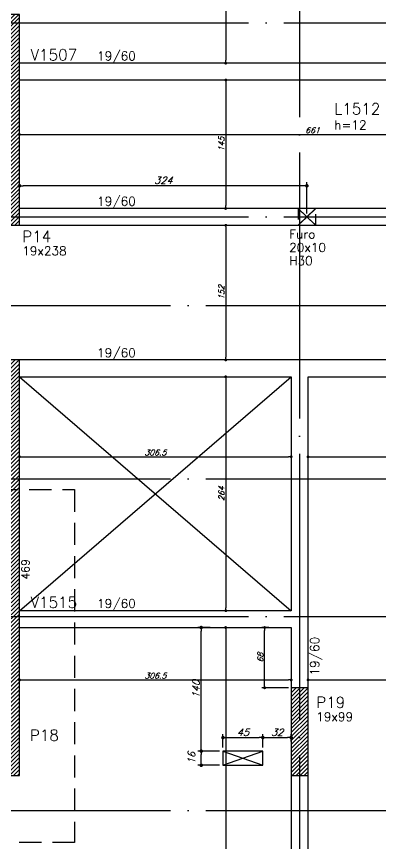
# Model space of a CAD drawing. Header units: millimetres. Extents: x -2368 to 4502, y -1988 to 2217.
# Drawn here: x 612 to 1022, y -52 to 881 of the extents above; entities that cross this region are included whole.
import ezdxf
from ezdxf.enums import TextEntityAlignment as Align

# ---------------------------------------------------------------- set-up
doc = ezdxf.new("R2010")
doc.units = ezdxf.units.MM
doc.header["$LTSCALE"] = 50
for name, pattern in [('DASHED', [0.75, 0.5, -0.25]), ('EIXO', [6.8, 6, -0.4, 0, -0.4]), ('HIDDEN', [0.375, 0.25, -0.125])]:
    doc.linetypes.add(name, pattern=pattern)
for name, color, linetype in [('F-AUX-RED', 1, 'Continuous'), ('F-COTAS', 106, 'Continuous'), ('F-COTAS-FUROS', 50, 'Continuous'), ('F-COTAS-FUROS VIGA', 50, 'Continuous'), ('F-EIXO', 12, 'EIXO'), ('F-FURO-PAREDE', 2, 'HIDDEN'), ('F-FURO-PAREDE-TEXTOS', 2, 'Continuous'), ('F-LAJES-DIM', 2, 'Continuous'), ('F-LAJES-NOME', 4, 'Continuous'), ('F-PILARES-DIM', 172, 'Continuous'), ('F-PILARES-HACH', 174, 'Continuous'), ('F-PILARES-NOME', 170, 'Continuous'), ('F-PILARES-S', 170, 'Continuous'), ('F-TEXTO', 6, 'Continuous'), ('F-VIGAS', 3, 'Continuous'), ('F-VIGAS-DIM', 2, 'Continuous'), ('F-VIGAS-NOME', 4, 'Continuous'), ('F-VÃO', 1, 'Continuous')]:
    doc.layers.add(name, color=color, linetype=linetype)
doc.styles.add('CP-TEXT-INCL', font='romans.shx', dxfattribs={"oblique": 20})
doc.styles.add('MCP', font='romans.shx')
doc.styles.add('ROMANS', font='romans.shx')
doc.dimstyles.new('CP-COTAS-50', dxfattribs={"dimscale": 0.64, "dimtxt": 10, "dimasz": 5, "dimexe": 5, "dimexo": 5, "dimgap": 2.5, "dimtad": 1, "dimdec": 1, "dimdsep": 46, "dimtxsty": 'CP-TEXT-INCL', "dimblk1": 'DOT', "dimblk2": 'DOT', "dimsah": 1, "dimcen": 9, "dimclrd": 256, "dimclre": 256, "dimclrt": 256, "dimadec": 0, "dimazin": 0, "dimtfac": 1, "dimtdec": 1, "dimtmove": 2, "dimatfit": 3, "dimldrblk": 'DOT', "dimfxl": 0, "dimtolj": 1, "dimarcsym": 0})
doc.dimstyles.new('CP-COTAS-50-FUROS', dxfattribs={"dimscale": 0.8, "dimtxt": 10, "dimasz": 5, "dimexe": 5, "dimexo": 5, "dimgap": 2.5, "dimtad": 1, "dimdec": 0, "dimdsep": 46, "dimtxsty": 'CP-TEXT-INCL', "dimblk1": 'DOT', "dimblk2": 'DOT', "dimsah": 1, "dimcen": 9, "dimclrd": 256, "dimclre": 256, "dimclrt": 256, "dimadec": 0, "dimazin": 0, "dimtfac": 1, "dimtdec": 0, "dimtmove": 2, "dimatfit": 3, "dimldrblk": 'DOT', "dimfxl": 0, "dimtolj": 1, "dimarcsym": 0})

# ---------------------------------------------------------------- blocks, each defined once
blk = doc.blocks.new('*U13')
at = {"layer": 'F-EIXO'}
blk.add_line((0, 0), (4857.5, 0), dxfattribs=at)
at = {"layer": 'F-TEXTO', "style": 'ROMANS'}
blk.add_attdef('EIXO', text='', height=17.5, dxfattribs=at).set_placement((-28.21, 0), align=Align.MIDDLE_CENTER)
blk = doc.blocks.new('*U14')
at = {"layer": 'F-EIXO'}
blk.add_line((0, 0), (4945.5, 0), dxfattribs=at)
at = {"layer": 'F-TEXTO', "style": 'ROMANS'}
blk.add_attdef('EIXO', text='', height=17.5, dxfattribs=at).set_placement((-28.21, 0), align=Align.MIDDLE_CENTER)
blk = doc.blocks.new('*U172')
at = {"layer": 'F-EIXO'}
blk.add_line((0, 0), (0, -2778.75), dxfattribs=at)
at = {"layer": 'F-TEXTO', "style": 'ROMANS'}
blk.add_attdef('EIXO', text='', height=17.5, rotation=360, dxfattribs=at).set_placement((0, 28.21), align=Align.MIDDLE_CENTER)
blk = doc.blocks.new('_DOT')
at = {"color": 0, "linetype": 'ByBlock'}
blk.add_line((-0.5, 0), (-1, 0), dxfattribs=at)
at = {"color": 0, "linetype": 'ByBlock', "const_width": 0.5}
blk.add_lwpolyline([(-0.25, 0, 1), (0.25, 0, 1)], format="xyb", close=True, dxfattribs=at)
blk = doc.blocks.new('*D85')
at = {"layer": 'DEFPOINTS', "color": 0, "transparency": 16777216}
for p in [(615, 132.32), (921.5, 132.32), (921.5, 132.32)]:
    blk.add_point(p, dxfattribs=at)
at = {"layer": 'F-COTAS', "lineweight": -2, "transparency": 16777216}
blk.add_line((618.2, 132.32), (918.3, 132.32), dxfattribs=at)
at = {"layer": 'F-COTAS', "lineweight": -2, "transparency": 16777216, "xscale": 3.2, "yscale": 3.2, "zscale": 3.2, "rotation": 180}
blk.add_blockref('_DOT', (615, 132.32), dxfattribs=at)
at = {"layer": 'F-COTAS', "lineweight": -2, "transparency": 16777216, "xscale": 3.2, "yscale": 3.2, "zscale": 3.2}
blk.add_blockref('_DOT', (921.5, 132.32), dxfattribs=at)
at = {"layer": 'F-COTAS', "transparency": 16777216, "insert": (768.25, 137.12), "char_height": 6.4, "attachment_point": 5, "style": 'CP-TEXT-INCL'}
blk.add_mtext('\\A1;306.5', dxfattribs=at)
blk = doc.blocks.new('*D86')
at = {"layer": 'DEFPOINTS', "color": 0, "transparency": 16777216}
for p in [(940.5, 132.32), (1276, 132.32), (1276, 132.32)]:
    blk.add_point(p, dxfattribs=at)
at = {"layer": 'F-COTAS', "lineweight": -2, "transparency": 16777216}
blk.add_line((943.7, 132.32), (1272.8, 132.32), dxfattribs=at)
at = {"layer": 'F-COTAS', "lineweight": -2, "transparency": 16777216, "xscale": 3.2, "yscale": 3.2, "zscale": 3.2, "rotation": 180}
blk.add_blockref('_DOT', (940.5, 132.32), dxfattribs=at)
at = {"layer": 'F-COTAS', "lineweight": -2, "transparency": 16777216, "xscale": 3.2, "yscale": 3.2, "zscale": 3.2}
blk.add_blockref('_DOT', (1276, 132.32), dxfattribs=at)
at = {"layer": 'F-COTAS', "transparency": 16777216, "insert": (1108.25, 137.12), "char_height": 6.4, "attachment_point": 5, "style": 'CP-TEXT-INCL'}
blk.add_mtext('\\A1;335.5', dxfattribs=at)
blk = doc.blocks.new('*D97')
at = {"layer": 'DEFPOINTS', "color": 0, "transparency": 16777216}
for p in [(615, 384.19), (921.5, 384.19), (921.5, 384.19)]:
    blk.add_point(p, dxfattribs=at)
at = {"layer": 'F-COTAS', "lineweight": -2, "transparency": 16777216}
blk.add_line((618.2, 384.19), (918.3, 384.19), dxfattribs=at)
at = {"layer": 'F-COTAS', "lineweight": -2, "transparency": 16777216, "xscale": 3.2, "yscale": 3.2, "zscale": 3.2, "rotation": 180}
blk.add_blockref('_DOT', (615, 384.19), dxfattribs=at)
at = {"layer": 'F-COTAS', "lineweight": -2, "transparency": 16777216, "xscale": 3.2, "yscale": 3.2, "zscale": 3.2}
blk.add_blockref('_DOT', (921.5, 384.19), dxfattribs=at)
at = {"layer": 'F-COTAS', "transparency": 16777216, "insert": (768.25, 388.99), "char_height": 6.4, "attachment_point": 5, "style": 'CP-TEXT-INCL'}
blk.add_mtext('\\A1;306.5', dxfattribs=at)
blk = doc.blocks.new('*D98')
at = {"layer": 'DEFPOINTS', "color": 0, "transparency": 16777216}
for p in [(940.5, 384.19), (1276, 384.19), (1276, 384.19)]:
    blk.add_point(p, dxfattribs=at)
at = {"layer": 'F-COTAS', "lineweight": -2, "transparency": 16777216}
blk.add_line((943.7, 384.19), (1272.8, 384.19), dxfattribs=at)
at = {"layer": 'F-COTAS', "lineweight": -2, "transparency": 16777216, "xscale": 3.2, "yscale": 3.2, "zscale": 3.2, "rotation": 180}
blk.add_blockref('_DOT', (940.5, 384.19), dxfattribs=at)
at = {"layer": 'F-COTAS', "lineweight": -2, "transparency": 16777216, "xscale": 3.2, "yscale": 3.2, "zscale": 3.2}
blk.add_blockref('_DOT', (1276, 384.19), dxfattribs=at)
at = {"layer": 'F-COTAS', "transparency": 16777216, "insert": (1108.25, 388.99), "char_height": 6.4, "attachment_point": 5, "style": 'CP-TEXT-INCL'}
blk.add_mtext('\\A1;335.5', dxfattribs=at)
blk = doc.blocks.new('*D107')
at = {"layer": 'DEFPOINTS', "color": 0, "transparency": 16777216}
for p in [(615, 747.99), (1276, 747.99), (1276, 747.99)]:
    blk.add_point(p, dxfattribs=at)
at = {"layer": 'F-COTAS', "lineweight": -2, "transparency": 16777216}
blk.add_line((618.2, 747.99), (1272.8, 747.99), dxfattribs=at)
at = {"layer": 'F-COTAS', "lineweight": -2, "transparency": 16777216, "xscale": 3.2, "yscale": 3.2, "zscale": 3.2, "rotation": 180}
blk.add_blockref('_DOT', (615, 747.99), dxfattribs=at)
at = {"layer": 'F-COTAS', "lineweight": -2, "transparency": 16777216, "xscale": 3.2, "yscale": 3.2, "zscale": 3.2}
blk.add_blockref('_DOT', (1276, 747.99), dxfattribs=at)
at = {"layer": 'F-COTAS', "transparency": 16777216, "insert": (945.5, 752.79), "char_height": 6.4, "attachment_point": 5, "style": 'CP-TEXT-INCL'}
blk.add_mtext('\\A1;661', dxfattribs=at)
blk = doc.blocks.new('*D54')
at = {"layer": 'DEFPOINTS', "color": 0, "transparency": 16777216}
for p in [(847.65, 1334), (847.65, 828.5), (847.65, 828.5)]:
    blk.add_point(p, dxfattribs=at)
at = {"layer": 'F-COTAS', "lineweight": -2, "transparency": 16777216}
blk.add_line((847.65, 1330.8), (847.65, 831.7), dxfattribs=at)
at = {"layer": 'F-COTAS', "lineweight": -2, "transparency": 16777216, "xscale": 3.2, "yscale": 3.2, "zscale": 3.2}
for p, rotation in [((847.65, 1334), 90), ((847.65, 828.5), 270)]:
    blk.add_blockref('_DOT', p, dxfattribs=dict(at, rotation=rotation))
at = {"layer": 'F-COTAS', "transparency": 16777216, "insert": (842.85, 1081.25), "char_height": 6.4, "attachment_point": 5, "rotation": 90, "style": 'CP-TEXT-INCL'}
blk.add_mtext('\\A1;505.5', dxfattribs=at)
blk = doc.blocks.new('*D55')
at = {"layer": 'DEFPOINTS', "color": 0, "transparency": 16777216}
for p in [(847.65, 809.5), (847.65, 664.5), (847.65, 664.5)]:
    blk.add_point(p, dxfattribs=at)
at = {"layer": 'F-COTAS', "lineweight": -2, "transparency": 16777216}
blk.add_line((847.65, 806.3), (847.65, 667.7), dxfattribs=at)
at = {"layer": 'F-COTAS', "lineweight": -2, "transparency": 16777216, "xscale": 3.2, "yscale": 3.2, "zscale": 3.2}
for p, rotation in [((847.65, 809.5), 90), ((847.65, 664.5), 270)]:
    blk.add_blockref('_DOT', p, dxfattribs=dict(at, rotation=rotation))
at = {"layer": 'F-COTAS', "transparency": 16777216, "insert": (842.85, 737), "char_height": 6.4, "attachment_point": 5, "rotation": 90, "style": 'CP-TEXT-INCL'}
blk.add_mtext('\\A1;145', dxfattribs=at)
blk = doc.blocks.new('*D56')
at = {"layer": 'DEFPOINTS', "color": 0, "transparency": 16777216}
for p in [(847.65, 645.5), (847.65, 493.5), (847.65, 493.5)]:
    blk.add_point(p, dxfattribs=at)
at = {"layer": 'F-COTAS', "lineweight": -2, "transparency": 16777216}
blk.add_line((847.65, 642.3), (847.65, 496.7), dxfattribs=at)
at = {"layer": 'F-COTAS', "lineweight": -2, "transparency": 16777216, "xscale": 3.2, "yscale": 3.2, "zscale": 3.2}
for p, rotation in [((847.65, 645.5), 90), ((847.65, 493.5), 270)]:
    blk.add_blockref('_DOT', p, dxfattribs=dict(at, rotation=rotation))
at = {"layer": 'F-COTAS', "transparency": 16777216, "insert": (842.85, 569.5), "char_height": 6.4, "attachment_point": 5, "rotation": 90, "style": 'CP-TEXT-INCL'}
blk.add_mtext('\\A1;152', dxfattribs=at)
blk = doc.blocks.new('*D57')
at = {"layer": 'DEFPOINTS', "color": 0, "transparency": 16777216}
for p in [(847.65, 474.5), (847.65, 210.5), (847.65, 210.5)]:
    blk.add_point(p, dxfattribs=at)
at = {"layer": 'F-COTAS', "lineweight": -2, "transparency": 16777216}
blk.add_line((847.65, 471.3), (847.65, 213.7), dxfattribs=at)
at = {"layer": 'F-COTAS', "lineweight": -2, "transparency": 16777216, "xscale": 3.2, "yscale": 3.2, "zscale": 3.2}
for p, rotation in [((847.65, 474.5), 90), ((847.65, 210.5), 270)]:
    blk.add_blockref('_DOT', p, dxfattribs=dict(at, rotation=rotation))
at = {"layer": 'F-COTAS', "transparency": 16777216, "insert": (842.85, 342.5), "char_height": 6.4, "attachment_point": 5, "rotation": 90, "style": 'CP-TEXT-INCL'}
blk.add_mtext('\\A1;264', dxfattribs=at)
blk = doc.blocks.new('*D58')
at = {"layer": 'DEFPOINTS', "color": 0, "transparency": 16777216}
for p in [(847.65, 191.5), (847.65, -475), (847.65, -475)]:
    blk.add_point(p, dxfattribs=at)
at = {"layer": 'F-COTAS', "lineweight": -2, "transparency": 16777216}
blk.add_line((847.65, 188.3), (847.65, -471.8), dxfattribs=at)
at = {"layer": 'F-COTAS', "lineweight": -2, "transparency": 16777216, "xscale": 3.2, "yscale": 3.2, "zscale": 3.2}
for p, rotation in [((847.65, 191.5), 90), ((847.65, -475), 270)]:
    blk.add_blockref('_DOT', p, dxfattribs=dict(at, rotation=rotation))
at = {"layer": 'F-COTAS', "transparency": 16777216, "insert": (842.85, -141.75), "char_height": 6.4, "attachment_point": 5, "rotation": 90, "style": 'CP-TEXT-INCL'}
blk.add_mtext('\\A1;666.5', dxfattribs=at)
blk = doc.blocks.new('*D161')
at = {"layer": 'DEFPOINTS', "color": 0, "transparency": 16777216}
for p in [(891.59, 191.5), (899.33, 191.5), (921.5, 123.5)]:
    blk.add_point(p, dxfattribs=at)
at = {"layer": 'F-COTAS', "lineweight": -2, "transparency": 16777216}
for p, q in [((896.13, 191.5), (888.39, 191.5)), ((891.59, 126.7), (891.59, 188.3)), ((918.3, 123.5), (888.39, 123.5))]:
    blk.add_line(p, q, dxfattribs=at)
at = {"layer": 'F-COTAS', "lineweight": -2, "transparency": 16777216, "xscale": 3.2, "yscale": 3.2, "zscale": 3.2}
for p, rotation in [((891.59, 191.5), 90), ((891.59, 123.5), 270)]:
    blk.add_blockref('_DOT', p, dxfattribs=dict(at, rotation=rotation))
at = {"layer": 'F-COTAS', "transparency": 16777216, "insert": (886.79, 157.5), "char_height": 6.4, "attachment_point": 5, "rotation": 90, "style": 'CP-TEXT-INCL'}
blk.add_mtext('\\A1;68', dxfattribs=at)
blk = doc.blocks.new('*U299')
at = {"layer": 'F-VÃO'}
for p, q in [((0, 0), (45, 16)), ((0, 16), (45, 0))]:
    blk.add_line(p, q, dxfattribs=at)
at = {"layer": 'F-VÃO', "color": 3}
blk.add_lwpolyline([(0, 0), (45, 0), (45, 16), (0, 16)], close=True, dxfattribs=at)
blk = doc.blocks.new('*D452')
at = {"layer": 'DEFPOINTS', "color": 0, "transparency": 16777216}
for p in [(889.5, 67.27), (844.5, 52), (889.5, 52)]:
    blk.add_point(p, dxfattribs=at)
at = {"layer": 'F-COTAS-FUROS', "lineweight": -2, "transparency": 16777216}
for p, q in [((844.5, 56), (844.5, 71.27)), ((848.5, 67.27), (885.5, 67.27)), ((889.5, 56), (889.5, 71.27))]:
    blk.add_line(p, q, dxfattribs=at)
at = {"layer": 'F-COTAS-FUROS', "lineweight": -2, "transparency": 16777216, "xscale": 4, "yscale": 4, "zscale": 4, "rotation": 180}
blk.add_blockref('_DOT', (844.5, 67.27), dxfattribs=at)
at = {"layer": 'F-COTAS-FUROS', "lineweight": -2, "transparency": 16777216, "xscale": 4, "yscale": 4, "zscale": 4}
blk.add_blockref('_DOT', (889.5, 67.27), dxfattribs=at)
at = {"layer": 'F-COTAS-FUROS', "transparency": 16777216, "insert": (867, 73.27), "char_height": 8, "attachment_point": 5, "style": 'CP-TEXT-INCL'}
blk.add_mtext('\\A1;45', dxfattribs=at)
blk = doc.blocks.new('*D453')
at = {"layer": 'DEFPOINTS', "color": 0, "transparency": 16777216}
for p in [(921.5, 67.27), (921.5, 58.82), (889.5, 52)]:
    blk.add_point(p, dxfattribs=at)
at = {"layer": 'F-COTAS-FUROS', "lineweight": -2, "transparency": 16777216}
for p, q in [((889.5, 56), (889.5, 71.27)), ((893.5, 67.27), (917.5, 67.27)), ((921.5, 62.82), (921.5, 71.27))]:
    blk.add_line(p, q, dxfattribs=at)
at = {"layer": 'F-COTAS-FUROS', "lineweight": -2, "transparency": 16777216, "xscale": 4, "yscale": 4, "zscale": 4, "rotation": 180}
blk.add_blockref('_DOT', (889.5, 67.27), dxfattribs=at)
at = {"layer": 'F-COTAS-FUROS', "lineweight": -2, "transparency": 16777216, "xscale": 4, "yscale": 4, "zscale": 4}
blk.add_blockref('_DOT', (921.5, 67.27), dxfattribs=at)
at = {"layer": 'F-COTAS-FUROS', "transparency": 16777216, "insert": (905.5, 73.27), "char_height": 8, "attachment_point": 5, "style": 'CP-TEXT-INCL'}
blk.add_mtext('\\A1;32', dxfattribs=at)
blk = doc.blocks.new('*D454')
at = {"layer": 'DEFPOINTS', "color": 0, "transparency": 16777216}
for p in [(820.08, 52), (844.5, 52), (844.5, 36)]:
    blk.add_point(p, dxfattribs=at)
at = {"layer": 'F-COTAS-FUROS', "lineweight": -2, "transparency": 16777216}
for p, q in [((840.5, 52), (816.08, 52)), ((820.08, 40), (820.08, 48)), ((840.5, 36), (816.08, 36))]:
    blk.add_line(p, q, dxfattribs=at)
at = {"layer": 'F-COTAS-FUROS', "lineweight": -2, "transparency": 16777216, "xscale": 4, "yscale": 4, "zscale": 4}
for p, rotation in [((820.08, 52), 90), ((820.08, 36), 270)]:
    blk.add_blockref('_DOT', p, dxfattribs=dict(at, rotation=rotation))
at = {"layer": 'F-COTAS-FUROS', "transparency": 16777216, "insert": (809.08, 44), "char_height": 8, "attachment_point": 5, "rotation": 90, "style": 'CP-TEXT-INCL'}
blk.add_mtext('\\A1;16', dxfattribs=at)
blk = doc.blocks.new('*D455')
at = {"layer": 'DEFPOINTS', "color": 0, "transparency": 16777216}
for p in [(820.08, 191.5), (834.1, 191.5), (844.5, 52)]:
    blk.add_point(p, dxfattribs=at)
at = {"layer": 'F-COTAS-FUROS', "lineweight": -2, "transparency": 16777216}
for p, q in [((830.1, 191.5), (816.08, 191.5)), ((820.08, 56), (820.08, 187.5)), ((840.5, 52), (816.08, 52))]:
    blk.add_line(p, q, dxfattribs=at)
at = {"layer": 'F-COTAS-FUROS', "lineweight": -2, "transparency": 16777216, "xscale": 4, "yscale": 4, "zscale": 4}
for p, rotation in [((820.08, 191.5), 90), ((820.08, 52), 270)]:
    blk.add_blockref('_DOT', p, dxfattribs=dict(at, rotation=rotation))
at = {"layer": 'F-COTAS-FUROS', "transparency": 16777216, "insert": (814.08, 121.75), "char_height": 8, "attachment_point": 5, "rotation": 90, "style": 'CP-TEXT-INCL'}
blk.add_mtext('\\A1;140', dxfattribs=at)
blk = doc.blocks.new('*D487')
at = {"layer": 'DEFPOINTS', "color": 0, "linetype": 'Continuous', "transparency": 16777216}
for p in [(615, 690.12), (615, 686.58), (939.24, 655)]:
    blk.add_point(p, dxfattribs=at)
at = {"layer": 'F-COTAS-FUROS VIGA', "linetype": 'Continuous', "lineweight": -2, "transparency": 16777216}
for p, q in [((615, 690.58), (615, 694.12)), ((939.24, 659), (939.24, 694.12)), ((935.24, 690.12), (619, 690.12))]:
    blk.add_line(p, q, dxfattribs=at)
at = {"layer": 'F-COTAS-FUROS VIGA', "linetype": 'Continuous', "lineweight": -2, "transparency": 16777216, "xscale": 4, "yscale": 4, "zscale": 4, "rotation": 180}
blk.add_blockref('_DOT', (615, 690.12), dxfattribs=at)
at = {"layer": 'F-COTAS-FUROS VIGA', "linetype": 'Continuous', "lineweight": -2, "transparency": 16777216, "xscale": 4, "yscale": 4, "zscale": 4}
blk.add_blockref('_DOT', (939.24, 690.12), dxfattribs=at)
at = {"layer": 'F-COTAS-FUROS VIGA', "linetype": 'Continuous', "transparency": 16777216, "insert": (777.12, 696.12), "char_height": 8, "attachment_point": 5, "style": 'CP-TEXT-INCL'}
blk.add_mtext('\\A1;324', dxfattribs=at)

msp = doc.modelspace()

# ---------------------------------------------------------------- hatches: boundary and pattern name
at = {"layer": 'F-PILARES-HACH', "linetype": 'Continuous'}
h = msp.add_hatch(dxfattribs=at)
h.set_pattern_fill('ANSI31', color=256, style=0)
h.paths.add_polyline_path([(596, 645.5), (615, 645.5), (615, 883.5), (596, 883.5)], flags=16)
h = msp.add_hatch(dxfattribs=at)
h.set_pattern_fill('ANSI31', color=256, style=0)
h.paths.add_polyline_path([(615, 24.5), (615, 493.5), (596, 493.5), (596, 43.5), (376, 43.5), (376, 24.5)], flags=16)
h = msp.add_hatch(dxfattribs=at)
h.set_pattern_fill('ANSI31', color=256, style=0)
h.paths.add_polyline_path([(921.5, 24.5), (940.5, 24.5), (940.5, 123.5), (921.5, 123.5)], flags=16)

# ---------------------------------------------------------------- linework, layer by layer
at = {"layer": 'F-AUX-RED', "color": 4, "linetype": 'DASHED'}
msp.add_lwpolyline([(-48.96, 347.18), (677.22, 347.18), (677.22, -51.11), (-48.96, -51.11)], close=True, dxfattribs=at)
at = {"layer": 'F-FURO-PAREDE'}
msp.add_lwpolyline([(939.24, 655), (929.24, 645.5), (949.24, 645.5), (939.24, 655), (949.24, 645.5), (949.24, 664.5), (939.24, 655), (949.24, 664.5), (929.24, 664.5), (939.24, 655), (929.24, 664.5), (929.24, 645.5), (939.24, 655)], dxfattribs=at)
at = {"layer": 'F-PILARES-S', "linetype": 'Continuous'}
for points in [[(596, 645.5), (615, 645.5), (615, 883.5), (596, 883.5), (596, 645.5)], [(615, 24.5), (615, 493.5), (596, 493.5), (596, 43.5), (376, 43.5), (376, 24.5), (615, 24.5)], [(921.5, 24.5), (940.5, 24.5), (940.5, 123.5), (921.5, 123.5), (921.5, 24.5)]]:
    msp.add_lwpolyline(points, dxfattribs=at)
at = {"layer": 'F-VIGAS'}
for points in [[(1109, 828.5), (615, 828.5)], [(615, 809.5), (1118.5, 809.5)], [(1276, 664.5), (615, 664.5)], [(615, 645.5), (1276, 645.5)], [(931, 493.5), (615, 493.5)], [(1276, 493.5), (931, 493.5)], [(615, 474.5), (921.5, 474.5)], [(921.5, 474.5), (921.5, 210.5)], [(940.5, 474.5), (1276, 474.5)], [(940.5, 201), (940.5, 474.5)], [(921.5, 210.5), (615, 210.5)], [(940.5, 123.5), (940.5, 201)], [(615, 191.5), (921.5, 191.5)], [(921.5, 191.5), (921.5, 123.5)], [(921.5, 24.5), (921.5, -475)], [(940.5, -475), (940.5, 24.5)]]:
    msp.add_lwpolyline(points, dxfattribs=at)
at = {"layer": 'F-VÃO'}
for p, q in [((615, 210.5), (921.5, 474.5)), ((615, 474.5), (921.5, 210.5))]:
    msp.add_line(p, q, dxfattribs=at)

# ---------------------------------------------------------------- block references
at = {"layer": 'F-EIXO', "linetype": 'Continuous'}
for name, p in [('*U172', (931, 1747.82)), ('*U13', (-1807.52, 874)), ('*U13', (-1807.52, 655)), ('*U14', (-1895.47, 555)), ('*U14', (-1895.47, 359.5)), ('*U13', (-1807.52, 204)), ('*U14', (-1895.47, -15))]:
    msp.add_blockref(name, p, dxfattribs=at)
at = {"layer": 'F-VÃO'}
msp.add_blockref('*U299', (844.5, 36), dxfattribs=at)

# ---------------------------------------------------------------- texts
at = {"layer": 'F-FURO-PAREDE-TEXTOS', "linetype": 'Continuous', "style": 'MCP'}
for s, p in [('Furo', (919.24, 630.5)), ('20x10', (919.24, 615.5)), ('H30', (919.24, 600.5))]:
    msp.add_text(s, height=10, dxfattribs=at).set_placement(p)
at = {"layer": 'F-LAJES-DIM', "linetype": 'Continuous', "style": 'MCP'}
msp.add_text('h=12', height=10, dxfattribs=at).set_placement((970.13, 753.73))
at = {"layer": 'F-LAJES-NOME', "linetype": 'Continuous', "style": 'MCP'}
msp.add_text('L1512', height=12.5, dxfattribs=at).set_placement((970.13, 770.73))
at = {"layer": 'F-PILARES-DIM', "linetype": 'Continuous', "style": 'MCP'}
for s, p in [('19x238', (618.12, 611.62)), ('19x99', (949.76, 85.77))]:
    msp.add_text(s, height=10, dxfattribs=at).set_placement(p)
msp.add_text('469', height=9, rotation=90, dxfattribs=at).set_placement((626.25, 245.5))
at = {"layer": 'F-PILARES-NOME', "linetype": 'Continuous', "style": 'MCP'}
for s, p in [('P14', (618.12, 626.62)), ('P19', (949.76, 100.77)), ('P18', (626.7, 63.67))]:
    msp.add_text(s, height=12.5, dxfattribs=at).set_placement(p)
at = {"layer": 'F-VIGAS-DIM', "linetype": 'Continuous', "style": 'MCP'}
for p in [(702.5, 831.62), (702.5, 667.62), (702.5, 496.62), (702.5, 213.62)]:
    msp.add_text('19/60', height=10, dxfattribs=at).set_placement(p)
msp.add_text('19/60', height=10, rotation=90, dxfattribs=at).set_placement((953, 137.25))
at = {"layer": 'F-VIGAS-NOME', "linetype": 'Continuous', "style": 'MCP'}
for s, p in [('V1507', (627.5, 831.62)), ('V1515', (627.5, 213.62))]:
    msp.add_text(s, height=12.5, dxfattribs=at).set_placement(p)

# ---------------------------------------------------------------- dimensions: what is measured, and where the dimension line sits
at = {"layer": 'F-COTAS'}
for base, p1, p2, angle, picture, middle in [((847.65, 828.5), (847.65, 1334), (847.65, 828.5), 90, '*D54', (842.85, 1081.25)), ((847.65, 664.5), (847.65, 809.5), (847.65, 664.5), 90, '*D55', (842.85, 737)), ((1276, 747.99), (615, 747.99), (1276, 747.99), 180, '*D107', (945.5, 752.79)), ((847.65, 493.5), (847.65, 645.5), (847.65, 493.5), 90, '*D56', (842.85, 569.5)), ((847.65, 210.5), (847.65, 474.5), (847.65, 210.5), 90, '*D57', (842.85, 342.5)), ((921.5, 384.19), (615, 384.19), (921.5, 384.19), 180, '*D97', (768.25, 388.99)), ((1276, 384.19), (940.5, 384.19), (1276, 384.19), 180, '*D98', (1108.25, 388.99)), ((847.65, -475), (847.65, 191.5), (847.65, -475), 90, '*D58', (842.85, -141.75)), ((891.59, 191.5), (921.5, 123.5), (899.33, 191.5), 90, '*D161', (886.79, 157.5)), ((921.5, 132.32), (615, 132.32), (921.5, 132.32), 180, '*D85', (768.25, 137.12)), ((1276, 132.32), (940.5, 132.32), (1276, 132.32), 180, '*D86', (1108.25, 137.12))]:
    dim = msp.add_linear_dim(base=base, p1=p1, p2=p2, angle=angle, dimstyle='CP-COTAS-50', dxfattribs=at)
    dim.commit()
    dim.dimension.update_dxf_attribs({"geometry": picture, "text_midpoint": middle})
at = {"layer": 'F-COTAS-FUROS'}
for base, p1, p2, picture, middle in [((820.0812538, 191.5), (844.5, 52), (834.10342811, 191.5), '*D455', (814.0812538, 121.75)), ((820.08, 52), (844.5, 36), (844.5, 52), '*D454', (809.08, 44))]:
    dim = msp.add_linear_dim(base=base, p1=p1, p2=p2, angle=90, dimstyle='CP-COTAS-50-FUROS', dxfattribs=at)
    dim.commit()
    dim.dimension.update_dxf_attribs({"geometry": picture, "text_midpoint": middle})
for base, p1, p2, picture, middle in [((889.5, 67.27), (844.5, 52), (889.5, 52), '*D452', (867, 73.27)), ((921.5, 67.27), (889.5, 52), (921.5, 58.82), '*D453', (905.5, 73.27))]:
    dim = msp.add_linear_dim(base=base, p1=p1, p2=p2, dimstyle='CP-COTAS-50-FUROS', dxfattribs=at)
    dim.commit()
    dim.dimension.update_dxf_attribs({"geometry": picture, "text_midpoint": middle})
at = {"layer": 'F-COTAS-FUROS VIGA', "linetype": 'Continuous'}
dim = msp.add_linear_dim(base=(615, 690.12), p1=(939.24, 655), p2=(615, 686.58), dimstyle='CP-COTAS-50-FUROS', dxfattribs=at)
dim.commit()
dim.dimension.update_dxf_attribs({"geometry": '*D487', "text_midpoint": (777.12, 696.12)})

doc.saveas('drawing.dxf')
